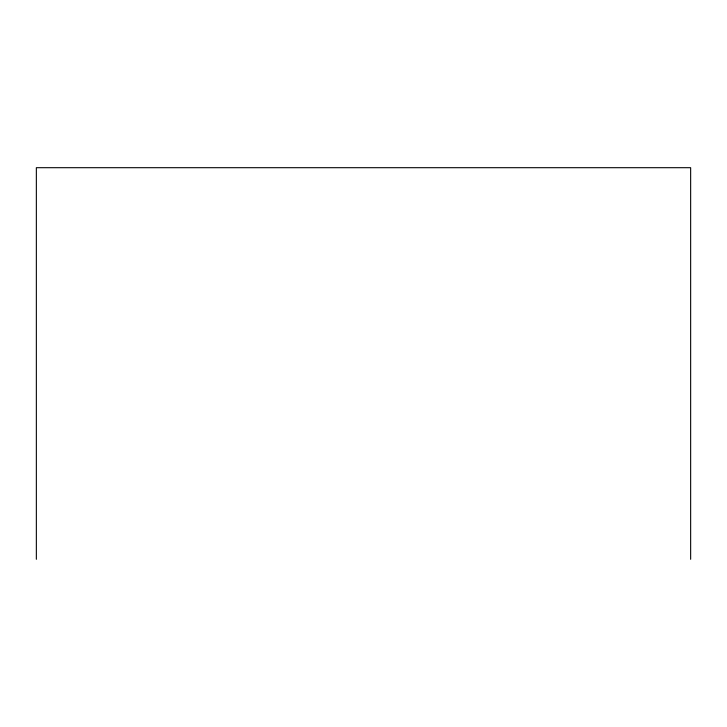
<?xml version="1.0" encoding="UTF-8"?>
<svg xmlns="http://www.w3.org/2000/svg" width="727" height="727" viewBox="0 0 727 727"><rect width="100%" height="100%" fill="white"/><g stroke="black" fill="none" stroke-linecap="round" stroke-linejoin="round"><path stroke-width="1.09" d="M690.65 559.308L690.65 167.692L36.35 167.692L36.35 559.308"/></g></svg>
